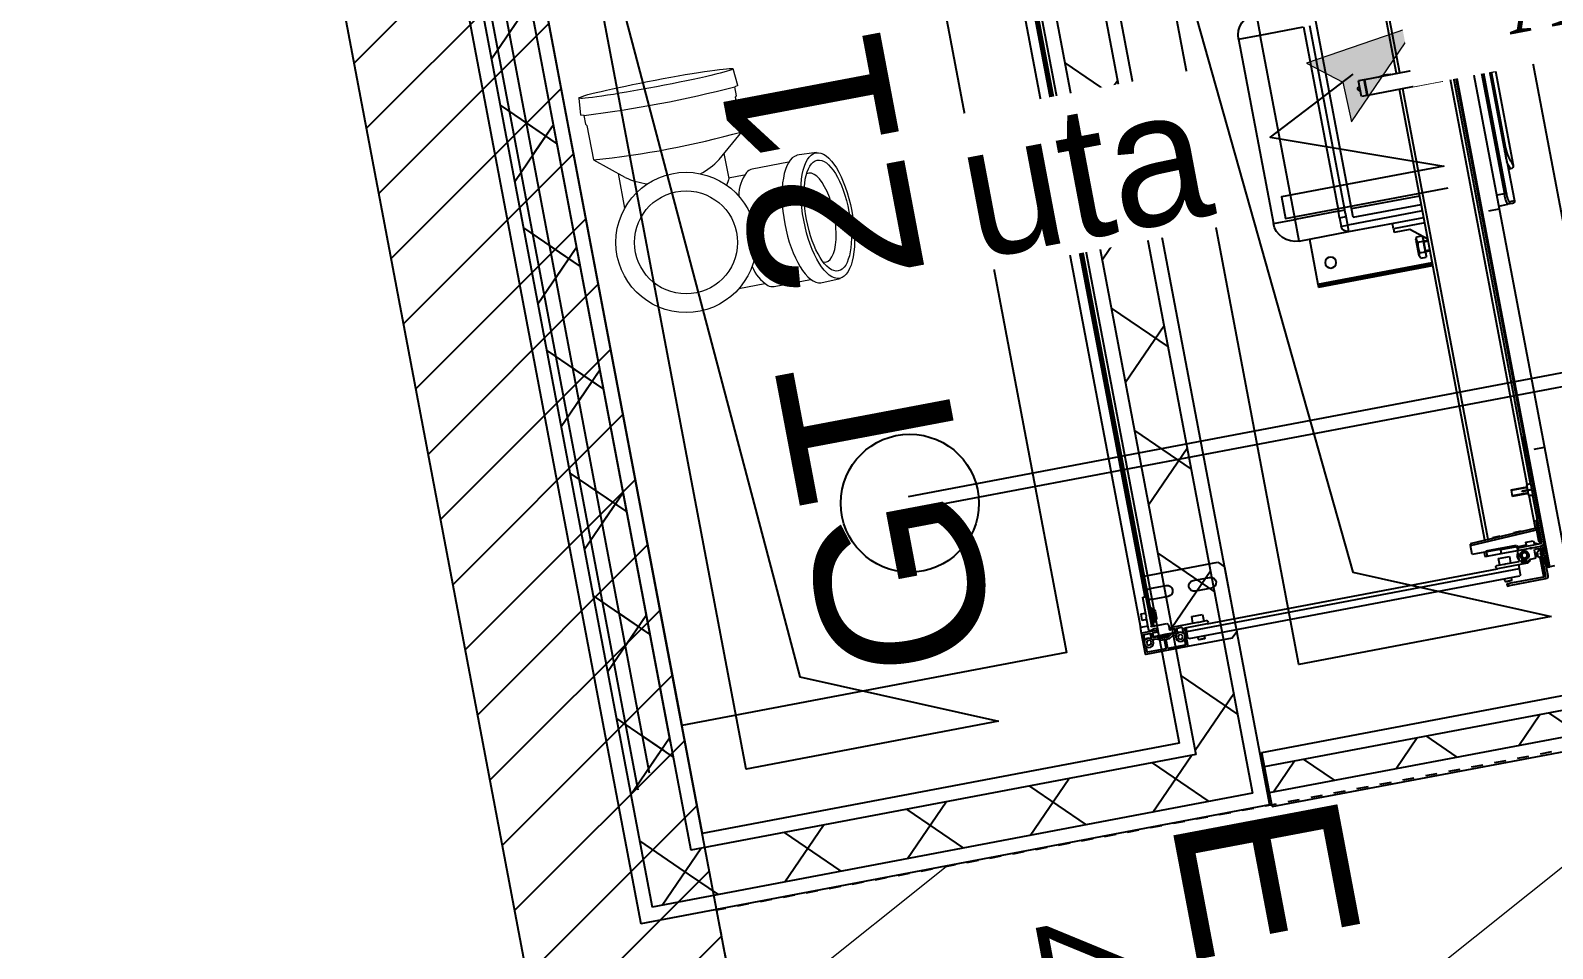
# Model space of a CAD drawing. Header units: centimetres. Extents: x 209280 to 319866, y -365283 to -277503.
# Drawn here: x 225608 to 226988, y -338027 to -337194 of the extents above; entities that cross this region are included whole.
import ezdxf

# ---------------------------------------------------------------- set-up
doc = ezdxf.new("R2010")
doc.units = ezdxf.units.CM
doc.linetypes.add('Style de ligne -1', pattern=[0.41664, 0.20828, -0.20836])
doc.layers.get('0').update_dxf_attribs({"color": 252})
for name, color, linetype in [('3-BAT C-Niveau 1', 252, 'Continuous'), ('prlm-EAU-CHU', 42, 'Continuous'), ('prlm-GT', 242, 'Continuous'), ('prlm-MOD', 64, 'Continuous'), ('prlm-VMC', 93, 'Continuous')]:
    doc.layers.add(name, color=color, linetype=linetype)
doc.layers.add('prlm-ELEC-CFO', color=1, linetype='Continuous', lineweight=25)
doc.styles.add('Helvetica', font='arial.ttf')
doc.styles.add('prlm-elec-cfo', font='comic.ttf', dxfattribs={"height": 12})
doc.styles.add('prlm-vmc', font='pala.ttf', dxfattribs={"height": 14})

# ---------------------------------------------------------------- blocks, each defined once
blk = doc.blocks.new('MTI900_Alu_390')
at = {"layer": 'prlm-MOD', "color": 1, "linetype": 'Continuous'}
for p, q in [((-4.225, 0), (4.225, 0)), ((4.278, 0), (4.225, 0)), ((4.225, -0.07), (4.225, 0)), ((4.472, 0), (4.278, 0)), ((4.475, 0), (4.472, 0)), ((4.475, -0.003), (4.475, 0)), ((-4.105, -0.105), (4.105, -0.105)), ((-4.1, -0.12), (4.1, -0.12)), ((-3.96, -0.09), (3.96, -0.09)), ((3.775, -0.12), (3.775, -0.8)), ((3.96, -0.073), (3.96, -0.097)), ((4.13, -0.07), (3.963, -0.07)), ((3.963, -0.1), (4.229, -0.1)), ((4.067, -0.12), (4.067, -0.125)), ((4.067, -0.125), (4.203, -0.125)), ((4.067, -0.125), (4.067, -0.135)), ((4.067, -0.135), (4.203, -0.135)), ((4.105, -0.115), (4.095, -0.125)), ((4.105, -0.025), (4.165, -0.025)), ((4.105, -0.025), (4.105, -0.07)), ((4.105, -0.1), (4.105, -0.115)), ((4.165, -0.115), (4.105, -0.115)), ((4.135, -0.075), (4.13, -0.07)), ((4.14, -0.07), (4.135, -0.075)), ((4.267, -0.07), (4.14, -0.07)), ((4.165, -0.07), (4.165, -0.025)), ((4.165, -0.115), (4.165, -0.1)), ((4.165, -0.105), (4.225, -0.105)), ((4.175, -0.125), (4.165, -0.115)), ((4.17, -0.12), (4.225, -0.12)), ((4.203, -0.125), (4.203, -0.12)), ((4.203, -0.135), (4.203, -0.125)), ((4.225, -0.105), (4.225, -0.1)), ((4.225, -0.105), (4.225, -0.12)), ((4.235, -0.1), (4.235, -0.24)), ((4.26, -0.12), (4.27, -0.09)), ((4.26, -0.142), (4.26, -0.12)), ((4.27, -0.09), (4.27, -0.073)), ((4.275, -0.003), (4.275, -0.137)), ((4.293, -0.021), (4.293, -0.074)), ((4.295, -0.137), (4.295, -0.098)), ((4.295, -0.137), (4.295, -0.142)), ((4.347, -0.018), (4.296, -0.018)), ((4.296, -0.077), (4.331, -0.077)), ((4.298, -0.095), (4.332, -0.095)), ((4.327, -0.1), (4.298, -0.1)), ((4.33, -0.195), (4.33, -0.103)), ((4.335, -0.098), (4.335, -0.134)), ((4.336, -0.136), (4.354, -0.164)), ((4.353, -0.086), (4.353, -0.129)), ((4.354, -0.13), (4.372, -0.159)), ((4.355, -0.038), (4.375, -0.027)), ((4.355, -0.062), (4.355, -0.038)), ((4.375, -0.073), (4.355, -0.062)), ((4.375, -0.027), (4.395, -0.038)), ((4.395, -0.062), (4.375, -0.073)), ((4.395, -0.038), (4.395, -0.062)), ((4.454, -0.018), (4.403, -0.018)), ((4.457, -0.191), (4.457, -0.021)), ((4.475, -0.387), (4.475, -0.003)), ((3.895, -0.15), (3.895, -0.3)), ((3.995, -0.3), (3.995, -0.15)), ((4.103, -0.158), (4.168, -0.158)), ((4.235, -0.24), (4.25, -0.255)), ((4.25, -0.255), (4.292, -0.255)), ((4.292, -0.145), (4.263, -0.145)), ((4.275, -0.263), (4.275, -0.52)), ((4.278, -0.14), (4.292, -0.14)), ((4.292, -0.26), (4.278, -0.26)), ((4.295, -0.258), (4.295, -0.263)), ((4.295, -0.302), (4.295, -0.263)), ((4.33, -0.195), (4.325, -0.2)), ((4.325, -0.2), (4.33, -0.205)), ((4.338, -0.16), (4.33, -0.16)), ((4.33, -0.168), (4.342, -0.168)), ((4.33, -0.297), (4.33, -0.205)), ((4.33, -0.232), (4.342, -0.232)), ((4.33, -0.24), (4.338, -0.24)), ((4.354, -0.236), (4.335, -0.265)), ((4.335, -0.265), (4.335, -0.302)), ((4.338, -0.16), (4.338, -0.24)), ((4.355, -0.19), (4.338, -0.16)), ((4.338, -0.24), (4.355, -0.21)), ((4.353, -0.271), (4.353, -0.304)), ((4.373, -0.24), (4.354, -0.27)), ((4.355, -0.166), (4.355, -0.234)), ((4.373, -0.16), (4.373, -0.191)), ((4.373, -0.209), (4.373, -0.24)), ((4.454, -0.194), (4.376, -0.194)), ((4.376, -0.206), (4.454, -0.206)), ((4.457, -0.369), (4.457, -0.209)), ((4.293, -0.326), (4.293, -0.369)), ((4.328, -0.323), (4.296, -0.323)), ((4.296, -0.372), (4.347, -0.372)), ((4.298, -0.3), (4.327, -0.3)), ((4.332, -0.305), (4.298, -0.305)), ((4.305, -0.6), (4.305, -0.393)), ((4.34, -0.405), (4.305, -0.405)), ((4.308, -0.39), (4.472, -0.39)), ((4.34, -0.405), (4.34, -3.475)), ((4.395, -0.405), (4.34, -0.405)), ((4.355, -0.328), (4.375, -0.317)), ((4.355, -0.352), (4.355, -0.328)), ((4.375, -0.363), (4.355, -0.352)), ((4.375, -0.317), (4.395, -0.328)), ((4.395, -0.352), (4.375, -0.363)), ((4.395, -0.328), (4.395, -0.352)), ((4.405, -0.415), (4.395, -0.405)), ((4.403, -0.372), (4.454, -0.372)), ((4.475, -0.8), (4.475, -0.387)), ((3.895, -0.55), (3.895, -0.7)), ((3.995, -0.7), (3.995, -0.55)), ((4.215, -0.475), (4.215, -0.575)), ((4.275, -0.475), (4.215, -0.475)), ((4.275, -0.52), (4.278, -0.523)), ((4.275, -0.52), (4.275, -0.53)), ((4.278, -0.527), (4.275, -0.53)), ((4.275, -0.53), (4.275, -0.6)), ((4.405, -0.415), (4.405, -3.465)), ((4.43, -0.495), (4.405, -0.495)), ((4.43, -0.495), (4.43, -0.555)), ((4.435, -0.5), (4.43, -0.495)), ((4.43, -0.555), (4.435, -0.55)), ((4.435, -0.55), (4.435, -0.5)), ((4.215, -0.575), (4.275, -0.575)), ((4.285, -0.61), (4.295, -0.61)), ((4.305, -0.6), (4.305, -3.277)), ((4.405, -0.555), (4.43, -0.555)), ((3.775, -0.8), (3.825, -0.85)), ((4.425, -0.85), (4.475, -0.8)), ((3.825, -0.85), (4.305, -0.85)), ((4.405, -0.85), (4.425, -0.85)), ((-0.85, -1.865), (0.85, -1.865)), ((-0.85, -1.865), (-0.85, -2.065)), ((0.85, -1.865), (0.85, -2.065)), ((-1.05, -2.065), (-0.85, -2.065)), ((0.85, -2.065), (-0.85, -2.065)), ((-0.85, -2.065), (-0.85, -2.465)), ((0.85, -2.465), (0.85, -2.065)), ((1.05, -2.065), (0.85, -2.065)), ((1.05, -2.065), (1.05, -2.525)), ((1.05, -2.16), (1.465, -2.16)), ((1.465, -2.16), (1.48, -2.16)), ((1.465, -2.16), (1.465, -3.215)), ((1.48, -2.16), (1.48, -3.215)), ((1.48, -2.16), (1.495, -2.16)), ((1.495, -2.16), (1.495, -3.215)), ((-0.85, -2.465), (0.85, -2.465)), ((0.912, -2.465), (0.85, -2.465)), ((0.85, -2.465), (0.85, -2.524)), ((0.912, -2.465), (0.99, -2.465)), ((0.912, -2.465), (0.912, -2.525)), ((0.99, -2.465), (0.99, -2.525)), ((0.93, -2.585), (-0.93, -2.585)), ((0.85, -2.524), (-0.85, -2.524)), ((0.85, -2.585), (0.85, -3.215)), ((0.99, -2.525), (0.912, -2.525)), ((0.93, -2.585), (0.93, -3.215)), ((0.99, -3.215), (0.99, -2.525)), ((1.05, -2.525), (0.99, -2.525)), ((1.05, -2.525), (1.05, -3.215)), ((-0.277, -2.915), (-0.277, -2.865)), ((-0.132, -2.865), (-0.277, -2.865)), ((-0.132, -2.915), (-0.132, -2.865)), ((-0.132, -2.915), (-0.277, -2.915)), ((-0.277, -2.918), (-0.277, -2.915)), ((-0.277, -2.918), (-0.132, -2.918)), ((-0.277, -3.558), (-0.277, -2.918)), ((-0.132, -2.918), (-0.132, -2.915)), ((-0.132, -3.558), (-0.132, -2.918)), ((1.1, -2.925), (1.05, -2.925)), ((1.1, -3.215), (1.1, -2.925)), ((1.1, -2.925), (1.134, -2.925)), ((1.134, -3.071), (1.134, -2.925)), ((1.25, -3.215), (1.134, -3.071)), ((1.24, -3.106), (1.212, -3.12)), ((1.212, -3.12), (1.212, -3.167)), ((1.214, -3.17), (1.236, -3.17)), ((1.225, -3.17), (1.225, -3.172)), ((1.225, -3.172), (1.395, -3.172)), ((1.236, -3.17), (1.261, -3.17)), ((1.24, -3.106), (1.38, -3.106)), ((1.26, -3.172), (1.26, -3.215)), ((1.261, -3.12), (1.261, -3.17)), ((1.261, -3.17), (1.31, -3.17)), ((1.269, -3.215), (1.269, -3.172)), ((1.31, -3.17), (1.359, -3.17)), ((1.351, -3.215), (1.351, -3.172)), ((1.359, -3.12), (1.359, -3.17)), ((1.359, -3.17), (1.384, -3.17)), ((1.36, -3.215), (1.36, -3.172)), ((1.408, -3.12), (1.38, -3.106)), ((1.384, -3.17), (1.408, -3.17)), ((1.395, -3.172), (1.395, -3.17)), ((1.408, -3.12), (1.408, -3.17)), ((4.007, -3.691), (4.035, -3.077)), ((4.05, -3.077), (4.022, -3.692)), ((4.035, -3.077), (4.05, -3.077)), ((4.135, -3.077), (4.05, -3.077)), ((4.136, -3.497), (4.135, -3.077)), ((-0.277, -3.215), (-4.029, -3.215)), ((-0.277, -3.245), (-4.027, -3.245)), ((4.029, -3.215), (-0.132, -3.215)), ((4.027, -3.245), (-0.132, -3.245)), ((4.017, -3.356), (4.021, -3.285)), ((4.026, -3.286), (4.021, -3.285)), ((4.125, -3.207), (4.125, -3.487)), ((4.125, -3.207), (4.175, -3.207)), ((4.135, -3.187), (4.175, -3.187)), ((4.175, -3.187), (4.175, -3.207)), ((4.175, -3.207), (4.175, -3.337)), ((4.215, -3.305), (4.215, -3.405)), ((4.275, -3.305), (4.215, -3.305)), ((4.275, -3.277), (4.275, -3.346)), ((4.295, -3.267), (4.285, -3.267)), ((4.305, -3.553), (4.305, -3.277)), ((4.017, -3.356), (4.022, -3.356)), ((4.14, -3.337), (4.175, -3.337)), ((4.14, -3.487), (4.14, -3.337)), ((4.175, -3.337), (4.175, -3.487)), ((4.215, -3.405), (4.275, -3.405)), ((4.275, -3.346), (4.275, -3.358)), ((4.275, -3.358), (4.275, -3.484)), ((4.276, -3.348), (4.278, -3.35)), ((4.278, -3.354), (4.276, -3.356)), ((4.43, -3.325), (4.405, -3.325)), ((4.405, -3.385), (4.43, -3.385)), ((4.43, -3.325), (4.43, -3.385)), ((4.435, -3.33), (4.43, -3.325)), ((4.43, -3.385), (4.435, -3.38)), ((4.435, -3.38), (4.435, -3.33)), ((4.455, -3.355), (4.455, -3.335)), ((4.455, -3.335), (4.475, -3.335)), ((4.455, -3.69), (4.455, -3.355)), ((4.475, -3.355), (4.455, -3.355)), ((4.475, -3.335), (4.475, -3.355)), ((4.475, -3.69), (4.475, -3.355)), ((-0.277, -3.558), (-0.132, -3.558)), ((-0.277, -3.56), (-0.277, -3.558)), ((-0.277, -3.61), (-0.277, -3.56)), ((-0.26, -3.56), (-0.277, -3.56)), ((-0.26, -3.558), (-0.26, -3.608)), ((-0.15, -3.608), (-0.15, -3.558)), ((-0.132, -3.56), (-0.15, -3.56)), ((-0.132, -3.56), (-0.132, -3.558)), ((-0.132, -3.61), (-0.132, -3.56)), ((3.625, -3.532), (3.685, -3.532)), ((3.625, -3.532), (3.625, -3.682)), ((3.631, -3.682), (3.631, -3.532)), ((3.679, -3.682), (3.679, -3.532)), ((3.685, -3.682), (3.685, -3.532)), ((4.008, -3.552), (4.012, -3.482)), ((4.008, -3.552), (4.013, -3.552)), ((4.017, -3.482), (4.012, -3.482)), ((4.115, -3.577), (4.115, -3.647)), ((4.155, -3.577), (4.115, -3.577)), ((4.125, -3.487), (4.14, -3.487)), ((4.14, -3.497), (4.136, -3.497)), ((4.14, -3.487), (4.155, -3.487)), ((4.14, -3.487), (4.14, -3.577)), ((4.155, -3.487), (4.175, -3.487)), ((4.155, -3.497), (4.155, -3.487)), ((4.155, -3.702), (4.155, -3.497)), ((4.175, -3.497), (4.155, -3.497)), ((4.175, -3.487), (4.175, -3.49)), ((4.175, -3.49), (4.175, -3.601)), ((4.272, -3.487), (4.178, -3.487)), ((4.195, -3.561), (4.195, -3.523)), ((4.22, -3.478), (4.23, -3.472)), ((4.23, -3.472), (4.24, -3.478)), ((4.268, -3.521), (4.266, -3.521)), ((4.271, -3.507), (4.271, -3.518)), ((4.273, -3.542), (4.276, -3.542)), ((4.287, -3.504), (4.274, -3.504)), ((4.276, -3.627), (4.276, -3.584)), ((4.277, -3.582), (4.304, -3.555)), ((4.279, -3.545), (4.279, -3.549)), ((4.291, -3.577), (4.281, -3.583)), ((4.282, -3.552), (4.287, -3.552)), ((4.285, -3.504), (4.29, -3.507)), ((4.29, -3.549), (4.29, -3.507)), ((4.291, -3.568), (4.291, -3.577)), ((4.34, -3.475), (4.305, -3.475)), ((4.395, -3.475), (4.34, -3.475)), ((4.395, -3.475), (4.405, -3.465)), ((-0.26, -3.685), (-3.603, -3.685)), ((-3.597, -3.715), (-0.25, -3.715)), ((-0.255, -3.61), (-0.277, -3.61)), ((-0.15, -3.608), (-0.26, -3.608)), ((-0.15, -3.638), (-0.26, -3.638)), ((-0.26, -3.638), (-0.26, -3.708)), ((-0.26, -3.708), (-0.15, -3.708)), ((-0.255, -3.608), (-0.255, -3.638)), ((-0.25, -3.708), (-0.25, -3.723)), ((-0.25, -3.723), (-0.16, -3.723)), ((-0.16, -3.723), (-0.16, -3.708)), ((-0.16, -3.715), (3.598, -3.715)), ((-0.155, -3.638), (-0.155, -3.608)), ((-0.132, -3.61), (-0.155, -3.61)), ((-0.15, -3.708), (-0.15, -3.638)), ((3.604, -3.685), (-0.15, -3.685)), ((3.175, -3.717), (3.185, -3.717)), ((3.175, -3.737), (3.175, -3.717)), ((3.185, -3.717), (3.403, -3.717)), ((3.185, -3.717), (3.185, -3.737)), ((3.403, -3.737), (3.403, -3.717)), ((3.403, -3.717), (3.417, -3.717)), ((3.417, -3.717), (3.45, -3.717)), ((3.417, -3.717), (3.417, -3.737)), ((3.45, -3.717), (3.86, -3.717)), ((3.45, -3.717), (3.45, -3.737)), ((3.605, -3.682), (3.598, -3.717)), ((3.655, -3.682), (3.605, -3.682)), ((3.655, -3.641), (3.655, -3.627)), ((3.66, -3.627), (3.655, -3.627)), ((3.655, -3.717), (3.655, -3.641)), ((3.66, -3.641), (3.655, -3.641)), ((3.66, -3.641), (3.66, -3.627)), ((3.66, -3.717), (3.66, -3.641)), ((3.705, -3.682), (3.66, -3.682)), ((3.712, -3.717), (3.705, -3.682)), ((4.007, -3.685), (3.706, -3.685)), ((3.712, -3.715), (3.935, -3.715)), ((3.86, -3.717), (3.893, -3.717)), ((3.86, -3.717), (3.86, -3.737)), ((3.893, -3.717), (3.907, -3.717)), ((3.893, -3.737), (3.893, -3.717)), ((3.907, -3.717), (4.14, -3.717)), ((3.907, -3.717), (3.907, -3.737)), ((3.935, -3.717), (3.935, -3.712)), ((3.965, -3.712), (3.935, -3.712)), ((3.945, -3.702), (3.965, -3.702)), ((3.965, -3.702), (4.105, -3.702)), ((3.965, -3.712), (3.965, -3.702)), ((3.965, -3.712), (3.965, -3.717)), ((4.105, -3.712), (3.965, -3.712)), ((4.007, -3.692), (4.007, -3.691)), ((4.007, -3.691), (4.022, -3.692)), ((4.022, -3.692), (4.125, -3.692)), ((4.022, -3.692), (4.022, -3.692)), ((4.105, -3.702), (4.125, -3.702)), ((4.105, -3.712), (4.105, -3.702)), ((4.105, -3.717), (4.105, -3.712)), ((4.135, -3.712), (4.105, -3.712)), ((4.115, -3.647), (4.155, -3.647)), ((4.125, -3.692), (4.125, -3.702)), ((4.135, -3.712), (4.135, -3.717)), ((4.14, -3.647), (4.14, -3.657)), ((4.175, -3.623), (4.175, -3.601)), ((4.175, -3.623), (4.175, -3.734)), ((4.176, -3.603), (4.183, -3.61)), ((4.183, -3.614), (4.176, -3.621)), ((4.195, -3.674), (4.195, -3.64)), ((4.195, -3.722), (4.195, -3.693)), ((4.195, -3.695), (4.215, -3.695)), ((4.215, -3.715), (4.195, -3.715)), ((4.198, -3.637), (4.266, -3.637)), ((4.211, -3.677), (4.198, -3.677)), ((4.198, -3.69), (4.225, -3.69)), ((4.198, -3.725), (4.212, -3.725)), ((4.222, -3.663), (4.213, -3.676)), ((4.215, -3.695), (4.45, -3.695)), ((4.215, -3.695), (4.215, -3.715)), ((4.215, -3.715), (4.45, -3.715)), ((4.215, -3.72), (4.225, -3.72)), ((4.215, -3.722), (4.215, -3.72)), ((4.225, -3.716), (4.221, -3.72)), ((4.227, -3.657), (4.225, -3.659)), ((4.265, -3.659), (4.225, -3.659)), ((4.225, -3.659), (4.225, -3.662)), ((4.265, -3.662), (4.225, -3.662)), ((4.225, -3.69), (4.225, -3.695)), ((4.229, -3.716), (4.225, -3.716)), ((4.263, -3.657), (4.227, -3.657)), ((4.228, -3.692), (4.237, -3.692)), ((4.229, -3.657), (4.229, -3.662)), ((4.229, -3.69), (4.229, -3.695)), ((4.26, -3.715), (4.231, -3.715)), ((4.243, -3.687), (4.239, -3.691)), ((4.251, -3.691), (4.247, -3.687)), ((4.253, -3.692), (4.263, -3.692)), ((4.261, -3.657), (4.261, -3.662)), ((4.261, -3.69), (4.261, -3.695)), ((4.265, -3.716), (4.262, -3.716)), ((4.265, -3.659), (4.263, -3.657)), ((4.265, -3.662), (4.265, -3.659)), ((4.283, -3.69), (4.265, -3.69)), ((4.265, -3.695), (4.265, -3.69)), ((4.269, -3.72), (4.265, -3.716)), ((4.265, -3.72), (4.283, -3.72)), ((4.277, -3.676), (4.268, -3.663)), ((4.452, -3.677), (4.279, -3.677)), ((4.286, -3.692), (4.445, -3.692)), ((4.342, -3.715), (4.289, -3.715)), ((4.345, -3.724), (4.345, -3.718)), ((4.455, -3.682), (4.455, -3.68)), ((-4.375, -3.737), (4.375, -3.737)), ((4.375, -3.747), (-4.375, -3.747)), ((-3.175, -3.735), (-0.243, -3.735)), ((-0.167, -3.735), (3.175, -3.735)), ((4.165, -3.726), (4.165, -3.737)), ((4.175, -3.734), (4.175, -3.737)), ((4.243, -3.732), (4.238, -3.737)), ((4.249, -3.734), (4.241, -3.734)), ((4.252, -3.737), (4.247, -3.732)), ((4.295, -3.734), (4.295, -3.73)), ((4.298, -3.727), (4.342, -3.727)), ((4.378, -3.727), (4.298, -3.727)), ((4.298, -3.727), (4.298, -3.737)), ((4.375, -3.737), (4.375, -3.747)), ((4.375, -3.747), (4.378, -3.747)), ((4.375, -3.792), (4.375, -3.747)), ((4.378, -3.747), (4.378, -3.727)), ((-4.375, -3.902), (4.375, -3.902)), ((-0.975, -3.973), (0.975, -3.973)), ((0.975, -3.993), (-0.975, -3.993)), ((0.975, -3.973), (0.975, -3.902)), ((0.975, -3.973), (0.975, -3.993)), ((1.075, -3.902), (1.075, -3.985)), ((1.075, -4.03), (1.075, -3.985)), ((-0.735, -4.1), (-0.142, -4.1)), ((0.576, -4.05), (-0.576, -4.05)), ((-0.142, -4.063), (-0.574, -4.063)), ((-0.142, -4.063), (-0.142, -4.05)), ((-0.142, -4.1), (-0.142, -4.063)), ((-0.131, -4.05), (-0.131, -4.063)), ((0.574, -4.063), (-0.131, -4.063)), ((-0.131, -4.063), (-0.131, -4.1)), ((-0.131, -4.1), (0.735, -4.1)), ((0.574, -4.05), (0.574, -4.063)), ((0.704, -4.05), (1.055, -4.05)), ((0.735, -4.1), (0.735, -4.1)), ((0.765, -4.07), (0.765, -4.05)), ((1.055, -4.05), (1.055, -4.005))]:
    blk.add_line(p, q, dxfattribs=at)
at = {"layer": 'prlm-MOD', "color": 1, "ltscale": 50}
for points in [[(1.1, -3.806), (1.1, -3.902)], [(3.3, -3.806), (3.3, -3.902)]]:
    blk.add_lwpolyline(points, dxfattribs=at)
at = {"layer": 'prlm-MOD', "color": 1, "linetype": 'Continuous'}
for centre, radius in [((4.375, -0.05), 0.0425), ((4.375, -0.34), 0.0425), ((1.295, -2.31), 0.05), ((4.23, -3.542), 0.035), ((4.23, -3.542), 0.03), ((4.23, -3.542), 0.025)]:
    blk.add_circle(centre, radius, dxfattribs=at)
for centre, radius, start, end in [((4.278, -0.003), 0.003, 90, 180), ((4.472, -0.003), 0.003, 0, 90), ((3.945, -0.15), 0.05, 143.1301, 180), ((3.963, -0.073), 0.003, 90, 180), ((3.963, -0.097), 0.003, 180, 270), ((3.945, -0.15), 0.05, 0, 36.8699), ((4.103, -0.133), 0.02, 185.7392, 187.1808), ((4.103, -0.138), 0.02, 171.3731, 270), ((4.168, -0.138), 0.02, 270, 8.6269), ((4.168, -0.133), 0.02, 352.8192, 354.2608), ((4.232, -0.1), 0.003, 0, 180), ((4.263, -0.12), 0.003, 161.5651, 180), ((4.267, -0.073), 0.003, 0, 90), ((4.267, -0.09), 0.003, 341.5651, 0), ((4.278, -0.137), 0.003, 180, 270), ((4.292, -0.137), 0.003, 270, 0), ((4.296, -0.021), 0.003, 90, 180), ((4.296, -0.074), 0.003, 180, 270), ((4.298, -0.098), 0.003, 90, 180), ((4.298, -0.103), 0.003, 90, 180), ((4.327, -0.103), 0.003, 0, 90), ((4.331, -0.067), 0.01, 270, 326.3475), ((4.332, -0.098), 0.003, 0, 90), ((4.338, -0.134), 0.003, 180, 213.6901), ((4.347, -0.021), 0.003, 84.5182, 90), ((4.356, -0.129), 0.003, 180, 213.6901), ((4.403, -0.021), 0.003, 90, 95.4818), ((4.454, -0.021), 0.003, 0, 90), ((4.263, -0.142), 0.003, 180, 270), ((4.278, -0.263), 0.003, 90, 180), ((4.292, -0.142), 0.003, 270, 0), ((4.292, -0.258), 0.003, 0, 90), ((4.292, -0.263), 0.003, 0, 90), ((4.356, -0.271), 0.003, 146.3099, 180), ((4.352, -0.166), 0.003, 0, 33.6901), ((4.352, -0.234), 0.003, 326.3099, 0), ((4.37, -0.16), 0.003, 0, 33.6901), ((4.376, -0.191), 0.003, 180, 270), ((4.376, -0.209), 0.003, 90, 180), ((4.454, -0.191), 0.003, 270, 0), ((4.454, -0.209), 0.003, 0, 90), ((3.945, -0.3), 0.05, 180, 0), ((4.296, -0.326), 0.003, 90, 180), ((4.296, -0.369), 0.003, 180, 270), ((4.298, -0.297), 0.003, 180, 270), ((4.298, -0.302), 0.003, 180, 270), ((4.308, -0.393), 0.003, 90, 180), ((4.327, -0.297), 0.003, 270, 0), ((4.328, -0.333), 0.01, 46.149, 90), ((4.332, -0.302), 0.003, 270, 0), ((4.347, -0.369), 0.003, 270, 275.4818), ((4.403, -0.369), 0.003, 264.5182, 270), ((4.454, -0.369), 0.003, 270, 0), ((4.472, -0.387), 0.003, 270, 0), ((3.945, -0.55), 0.05, 0, 180), ((4.276, -0.525), 0.003, 315, 45), ((4.285, -0.6), 0.01, 180, 270), ((4.295, -0.6), 0.01, 270, 0), ((3.945, -0.7), 0.05, 180, 0), ((-0.85, -2.065), 0.2, 90, 180), ((0.85, -2.065), 0.2, 0, 90), ((0.99, -2.525), 0.06, 0, 90), ((-0.205, -2.865), 0.02, 0, 180), ((0, -3.11), 0.285, 166.8264, 193.1736), ((1.236, -3.162), 0.0487, 59.7422, 120.2578), ((1.384, -3.162), 0.0487, 59.7422, 120.2578), ((4.285, -3.277), 0.01, 90, 180), ((4.295, -3.277), 0.01, 0, 90), ((4.278, -3.346), 0.003, 180, 225), ((4.278, -3.358), 0.003, 135, 180), ((4.276, -3.352), 0.003, 315, 45), ((4.178, -3.49), 0.003, 90, 180), ((4.23, -3.542), 0.04, 33.9272, 355.9994), ((4.23, -3.542), 0.065, 57.7958, 122.2042), ((4.23, -3.542), 0.06, 66.4435, 113.5565), ((4.266, -3.518), 0.003, 213.9272, 270), ((4.23, -3.542), 0.04, 0, 33.9272), ((4.268, -3.518), 0.003, 270, 0), ((4.273, -3.545), 0.003, 90, 175.9994), ((4.23, -3.542), 0.04, 355.9994, 0), ((4.274, -3.507), 0.003, 90, 180), ((4.272, -3.484), 0.003, 270, 0), ((4.23, -3.542), 0.06, 0, 39.2965), ((4.276, -3.545), 0.003, 0, 90), ((4.23, -3.542), 0.065, 315.0475, 333.838), ((4.279, -3.584), 0.003, 135, 180), ((4.282, -3.549), 0.003, 180, 270), ((4.23, -3.542), 0.065, 22.6199, 35.7758), ((4.287, -3.507), 0.003, 0, 90), ((4.287, -3.549), 0.003, 270, 0), ((4.23, -3.542), 0.06, 351.491, 0), ((4.302, -3.553), 0.003, 315, 0), ((-0.235, -3.723), 0.015, 180, 255.1649), ((-0.175, -3.723), 0.015, 284.8351, 0), ((3.945, -3.712), 0.01, 90, 180), ((3.997, -3.692), 0.01, 270, 357.3974), ((4.125, -3.712), 0.02, 347.588, 90), ((4.125, -3.712), 0.01, 0, 90), ((4.16, -3.657), 0.02, 180, 230.1159), ((4.14, -3.702), 0.035, 270, 0), ((4.14, -3.702), 0.015, 270, 0), ((4.115, -3.71), 0.05, 37.0861, 50.1159), ((4.178, -3.601), 0.003, 180, 225), ((4.178, -3.623), 0.003, 135, 180), ((4.181, -3.612), 0.003, 315, 45), ((4.198, -3.64), 0.003, 90, 180), ((4.198, -3.674), 0.003, 180, 270), ((4.198, -3.693), 0.003, 90, 180), ((4.198, -3.722), 0.003, 180, 270), ((4.211, -3.674), 0.003, 270, 325.008), ((4.212, -3.722), 0.003, 270, 0), ((4.225, -3.665), 0.003, 90, 145.008), ((4.225, -3.693), 0.003, 19.4712, 90), ((4.215, -3.715), 0.01, 353.9388, 0), ((4.225, -3.717), 0.003, 270, 350.4059), ((4.231, -3.718), 0.003, 90, 170.4059), ((4.237, -3.689), 0.003, 270, 315), ((4.245, -3.689), 0.003, 45, 135), ((4.253, -3.689), 0.003, 225, 270), ((4.26, -3.718), 0.003, 9.5941, 90), ((4.265, -3.717), 0.003, 189.5941, 270), ((4.265, -3.693), 0.003, 90, 160.5288), ((4.265, -3.665), 0.003, 34.992, 90), ((4.275, -3.715), 0.01, 180, 186.0612), ((4.266, -3.627), 0.01, 270, 0), ((4.279, -3.674), 0.003, 214.992, 270), ((4.283, -3.693), 0.003, 19.4712, 90), ((4.283, -3.717), 0.003, 270, 350.4059), ((4.289, -3.718), 0.003, 90, 170.4059), ((4.342, -3.718), 0.003, 0, 90), ((4.342, -3.724), 0.003, 270, 0), ((4.445, -3.682), 0.01, 270, 0), ((4.45, -3.69), 0.025, 270, 0), ((4.45, -3.69), 0.005, 270, 0), ((4.452, -3.68), 0.003, 0, 90), ((4.178, -3.734), 0.003, 180, 270), ((4.245, -3.734), 0.003, 45, 135), ((4.292, -3.734), 0.003, 270, 0), ((4.298, -3.73), 0.003, 90, 180), ((0.999, -4.194), 0.222, 69.8915, 96.1295), ((0.568, -4.46), 0.396, 65.1634, 89.203), ((0.569, -4.614), 0.579, 70.2259, 77.4042), ((0.735, -4.07), 0.03, 270, 0), ((1.055, -4.03), 0.02, 270, 0)]:
    blk.add_arc(centre, radius, start, end, dxfattribs=at)
for centre, major_axis, ratio, start_param, end_param in [((3.997, -3.692), (-0.025, 0), 0.4, 1.570796, 3.096169), ((4.022, -3.693), (-0.015, 0.0007), 0.045361, -1.568734, 0), ((1.055, -3.985), (-0.02, 0), 0.989815, 1.570796, 3.141593)]:
    blk.add_ellipse(centre, major_axis=major_axis, ratio=ratio, start_param=start_param, end_param=end_param, dxfattribs=at)
for points, knots in [([(0.912, -2.525), (0.902, -2.525), (0.892, -2.525), (0.871, -2.524), (0.86, -2.524), (0.85, -2.524)], [0, 0, 0, 0, 0.5, 0.5, 1, 1, 1, 1]), ([(1.261, -3.12), (1.269, -3.118), (1.277, -3.117), (1.294, -3.114), (1.302, -3.114), (1.314, -3.114), (1.318, -3.114), (1.326, -3.114), (1.331, -3.115), (1.343, -3.117), (1.351, -3.118), (1.359, -3.12)], [0, 0, 0, 0, 0.25, 0.25, 0.5, 0.5, 0.625, 0.625, 0.75, 0.75, 1, 1, 1, 1]), ([(1.055, -4.005), (1.055, -4.004), (1.054, -4.004), (1.053, -4.002), (1.052, -4.002), (1.051, -4.001), (1.049, -4.001), (1.047, -4), (1.044, -3.999), (1.043, -3.999), (1.039, -3.998), (1.035, -3.997), (1.03, -3.996), (1.028, -3.996), (1.024, -3.995), (1.022, -3.995), (1.015, -3.994), (1.011, -3.994), (1.003, -3.994), (1.001, -3.993), (0.996, -3.993), (0.993, -3.993), (0.986, -3.993), (0.98, -3.993), (0.975, -3.993)], [0, 0, 0, 0, 0.125, 0.125, 0.1875, 0.1875, 0.25, 0.3125, 0.3125, 0.375, 0.375, 0.5, 0.5, 0.5625, 0.5625, 0.625, 0.625, 0.75, 0.75, 0.8125, 0.8125, 0.875, 0.875, 1, 1, 1, 1]), ([(0.705, -4.05), (0.7, -4.05), (0.693, -4.05), (0.681, -4.05), (0.676, -4.05), (0.664, -4.05), (0.652, -4.05), (0.64, -4.05), (0.628, -4.05), (0.621, -4.05), (0.602, -4.05), (0.589, -4.05), (0.576, -4.05)], [0.5494968, 0.5494968, 0.5494968, 0.5494968, 0.625, 0.625, 0.6875, 0.6875, 0.75, 0.8125, 0.8125, 0.875, 0.875, 1, 1, 1, 1])]:
    blk.add_open_spline(points, degree=3, knots=knots, dxfattribs=at)
blk = doc.blocks.new('xi.aam22')
at = {"layer": 'prlm-EAU-CHU', "color": 0, "lineweight": 13}
for p, q in [((-5.8, 13.12), (-5.89, 11.33)), ((5.89, 11.33), (5.8, 13.12)), ((-5.41, 10.46), (-5.41, 7.11)), ((5.41, 7.11), (5.41, 10.46)), ((-13.12, 7.25), (-14.67, 7.11)), ((-13.12, 7.25), (-13.03, 6.97)), ((-12.22, 6.97), (-13.03, 6.97)), ((-12.09, 6.85), (-12.22, 6.97)), ((-8.92, 6.85), (-12.09, 6.85)), ((-6.83, 4.34), (-8.91, 6.84)), ((-5, 6.32), (-5, 4.87)), ((5, 3.93), (5, 6.32)), ((-7.27, 4.87), (-4.96, 4.87)), ((-8.91, -6.84), (-6.83, -4.34)), ((-4.09, -4.87), (-7.27, -4.87)), ((-12.22, -6.97), (-12.09, -6.85)), ((-12.09, -6.85), (-8.92, -6.85)), ((-14.67, -7.11), (-13.12, -7.25)), ((-13.03, -6.94), (-13.12, -7.25)), ((-13.03, -6.97), (-12.22, -6.97))]:
    blk.add_line(p, q, dxfattribs=at)
at = {"layer": 'prlm-EAU-CHU', "color": 0, "lineweight": 13, "flags": 128}
blk.add_lwpolyline([(-4.96, 4.87), (-4.86, 4.84), (-4.68, 4.73), (-4.43, 4.56)], dxfattribs=at)
at = {"layer": 'prlm-EAU-CHU', "color": 0, "lineweight": 13}
for radius in [6.36, 4.67]:
    blk.add_circle((0, 0), radius, dxfattribs=at)
for centre, radius, start, end in [((-119.65, -0.01), 106.84, 356.281, 3.7477), ((-4.48, 7.14), 0.936, 184.6605, 218.1259), ((4.48, 7.14), 0.936, 321.8741, 355.3395), ((-87.18, 0), 78.56, 354.9975, 5.0025), ((-2.54, 9.09), 3.68, 223.507, 258.776), ((2.54, 9.09), 3.68, 281.224, 316.493), ((-11.68, 0.73), 6.05, 16.1332, 36.5542), ((-11.68, -0.73), 6.05, 323.4458, 343.8668)]:
    blk.add_arc(centre, radius, start, end, dxfattribs=at)
for centre, major_axis, ratio in [((0, 13.07), (5.79, 0), 0.383426), ((0, 13.07), (5.11, 0), 0.383329), ((-14.67, 0), (0, -7.1), 0.043635)]:
    blk.add_ellipse(centre, major_axis=major_axis, ratio=ratio, dxfattribs=at)
for centre, major_axis, ratio, start_param, end_param in [((0, 12.09), (-4.1, -0.03), 0.383971, 2.986035, 6.398097), ((0, 11.41), (-5.89, 0), 0.391508, 0.036281, 3.105311)]:
    blk.add_ellipse(centre, major_axis=major_axis, ratio=ratio, start_param=start_param, end_param=end_param, dxfattribs=at)
blk = doc.blocks.new('xi.uta')
at = {"layer": 'prlm-ELEC-CFO', "lineweight": 5}
blk.add_hatch(color=0, dxfattribs=at).paths.add_polyline_path([(-3, 6), (-0.1, 3.7), (0, 0), (7.5, 7.5)])
at = {"layer": 'prlm-ELEC-CFO', "color": 0, "lineweight": 5, "flags": 128}
blk.add_lwpolyline([(-3, 6), (-0.1, 3.7), (0, 0), (7.5, 7.5)], close=True, dxfattribs=at)
at = {"layer": 'prlm-ELEC-CFO', "color": 0}
blk.add_lwpolyline([(0.95, 4.23), (-7.5, 0), (7.5, -5.5), (-7.5, -5.5), (-7.5, -7.5), (7.5, -7.5)], dxfattribs=at)

msp = doc.modelspace()

# ---------------------------------------------------------------- hatches: boundary and pattern name
at = {"linetype": 'Continuous'}
h = msp.add_hatch(dxfattribs=at)
h.set_pattern_fill('02_ISOLANT', color=256, scale=10, angle=-79.276405, style=0, pattern_type=2)
h.set_pattern_definition([(325.723595, (88960.93, 134700.79), (45.054865, 66.106423), []), (55.723595, (88960.93, 134700.79), (66.106423, -45.054865), [])])
h.paths.add_polyline_path([(225662.078, -335063.035), (225634.031, -335043.92), (226168.783, -337867.64), (226187.898, -337839.593)])
h = msp.add_hatch(dxfattribs=at)
h.set_pattern_fill('02_ISOLANT', color=256, scale=10, angle=-79.276405, style=0, pattern_type=2)
h.set_pattern_definition([(325.723595, (88960.93, 134700.79), (45.054865, 66.106423), []), (55.723595, (88960.93, 134700.79), (66.106423, -45.054865), [])])
h.paths.add_polyline_path([(225989.663, -336792.826), (225938.244, -336757.782), (226171.441, -337989.159), (226206.485, -337937.741)])
h = msp.add_hatch(dxfattribs=at)
h.set_pattern_fill('02_ISOLANT', color=256, scale=10, angle=-79.276397, style=0, pattern_type=2)
h.set_pattern_definition([(325.723603, (88960.93, 134700.79), (45.054856, 66.106429), []), (55.723603, (88960.93, 134700.79), (66.106429, -45.054856), [])])
h.paths.add_polyline_path([(226539.698, -336956.37), (226490.618, -336933.677), (226664.346, -337851.032), (226715.764, -337886.076)])
h = msp.add_hatch(dxfattribs=at)
h.set_pattern_fill('02_ISOLANT', color=256, scale=10, angle=10.723595, style=0, pattern_type=2)
h.set_pattern_definition([(55.723595, (88960.93, 134700.79), (-66.106423, 45.054865), []), (145.723595, (88960.93, 134700.79), (45.054865, 66.106423), [])])
h.paths.add_polyline_path([(226726.594, -337861.796), (226731.06, -337885.376), (227534.582, -337733.207), (227530.116, -337709.626)])
h = msp.add_hatch(dxfattribs=at)
h.set_pattern_fill('02_ISOLANT', color=256, scale=10, angle=-169.276405, style=0, pattern_type=2)
h.set_pattern_definition([(235.723595, (88960.93, 134700.79), (66.106423, -45.054865), []), (325.723595, (88960.93, 134700.79), (-45.054865, -66.106423), [])])
h.paths.add_polyline_path([(226715.764, -337886.076), (226664.346, -337851.032), (226206.485, -337937.741), (226171.441, -337989.159)])
at = {"layer": '3-BAT C-Niveau 1', "linetype": 'Continuous'}
h = msp.add_hatch(dxfattribs=at)
h.set_pattern_fill('MURS MACONNERIE-2', color=256, scale=10, style=0, pattern_type=2)
h.set_pattern_definition([(45, (89146.82, 134700.79), (-31.2347524, 39.0434405), [])])
h.paths.add_polyline_path([(226066.004, -338092.887), (226242.861, -338059.395), (225677.344, -335073.223), (225466.995, -334929.859)])
at = {"layer": '3-BAT C-Niveau 1', "linetype": 'Continuous', "lineweight": 18}
h = msp.add_hatch(dxfattribs=at)
h.set_pattern_fill('BA 13', color=256, scale=10, style=0, pattern_type=2)
h.set_pattern_definition([(218.65981, (88960.93, 134700.8), (-199.24783, 287.75041), [])])
h.paths.add_polyline_path([(226934.988, -336890.38), (228335.26, -336626.449), (228502.692, -337510.123), (228421.423, -337525.513), (228431.103, -337576.615), (228512.65, -337561.277), (228754.273, -338837.455), (228115.401, -338958.415), (228239.927, -339617.288), (227255.16, -339804.143), (227130.533, -339146.116), (226470.26, -339270.45), (226229.928, -337991.67), (227536.674, -337744.256), (227527.317, -337694.838), (227102.647, -337775.254)])

# ---------------------------------------------------------------- linework, layer by layer
at = {"linetype": 'Continuous', "lineweight": 25}
for p, q in [((225618.839, -335033.566), (226158.429, -337882.832)), ((225677.27, -335073.389), (226198.252, -337824.401)), ((225923.052, -336747.428), (226161.087, -338004.351)), ((226004.855, -336803.18), (226216.839, -337922.549)), ((226476.118, -336926.973), (226649.154, -337840.678)), ((226554.199, -336963.075), (226730.956, -337896.43)), ((226724.175, -337849.023), (227527.698, -337696.853)), ((226733.479, -337898.149), (227537.001, -337745.98)), ((226649.154, -337840.678), (226216.839, -337922.549)), ((226733.479, -337898.149), (226724.175, -337849.023)), ((226730.956, -337896.43), (226161.087, -338004.351))]:
    msp.add_line(p, q, dxfattribs=at)
at = {"linetype": 'Continuous'}
for p, q in [((225634.031, -335043.92), (226168.783, -337867.64)), ((225634.031, -335043.92), (226168.783, -337867.64)), ((225662.078, -335063.035), (226187.898, -337839.593)), ((225662.078, -335063.035), (226187.898, -337839.593)), ((225677.27, -335073.389), (226198.252, -337824.401)), ((225938.244, -336757.782), (226171.441, -337989.159)), ((225938.244, -336757.782), (226171.441, -337989.159)), ((225989.663, -336792.826), (226206.485, -337937.741)), ((225989.663, -336792.826), (226206.485, -337937.741)), ((226004.855, -336803.18), (226216.839, -337922.549)), ((226490.618, -336933.677), (226664.346, -337851.032)), ((226490.618, -336933.677), (226664.346, -337851.032)), ((226539.698, -336956.37), (226715.764, -337886.076)), ((226539.698, -336956.37), (226715.764, -337886.076)), ((226554.199, -336963.075), (226730.956, -337896.43)), ((226724.175, -337849.023), (227527.698, -337696.853)), ((226726.594, -337861.796), (227530.116, -337709.626)), ((226726.594, -337861.796), (227530.116, -337709.626)), ((226731.06, -337885.376), (227534.582, -337733.207)), ((226731.06, -337885.376), (227534.582, -337733.207)), ((226664.346, -337851.032), (226206.485, -337937.741)), ((226664.346, -337851.032), (226206.485, -337937.741)), ((226715.764, -337886.076), (226171.441, -337989.159)), ((226715.764, -337886.076), (226171.441, -337989.159)), ((226730.956, -337896.43), (226161.087, -338004.351))]:
    msp.add_line(p, q, dxfattribs=at)
at = {"linetype": 'Continuous', "flags": 128}
for points in [[(226937.388, -336890.507), (227104.852, -337774.789), (227075.376, -337780.371), (226907.912, -336896.089)], [(226485.329, -337820.814), (226256.663, -337864.118), (226077.576, -336918.532), (226305.44, -337780.583)], [(226986.421, -337725.918), (226757.755, -337769.222), (226609.835, -336988.143), (226806.532, -337685.687)]]:
    msp.add_lwpolyline(points, close=True, dxfattribs=at)
at = {"layer": '3-BAT C-Niveau 1', "linetype": 'Continuous', "lineweight": 25}
for p, q in [((226066.004, -338092.887), (225466.995, -334929.859)), ((226066.004, -338092.887), (225466.995, -334929.859)), ((226242.861, -338059.395), (225677.344, -335073.223)), ((226242.861, -338059.395), (225677.344, -335073.223))]:
    msp.add_line(p, q, dxfattribs=at)
at = {"layer": '3-BAT C-Niveau 1', "linetype": 'Style de ligne -1', "ltscale": 50.8, "flags": 128}
msp.add_lwpolyline([(226934.988, -336890.38), (228335.26, -336626.449), (228502.692, -337510.123), (228421.423, -337525.513), (228431.103, -337576.615), (228512.65, -337561.277), (228754.273, -338837.455), (228115.401, -338958.415), (228239.927, -339617.288), (227255.16, -339804.143), (227130.533, -339146.116), (226470.26, -339270.45), (226229.928, -337991.67), (227536.674, -337744.256), (227527.317, -337694.838), (227102.647, -337775.254)], close=True, dxfattribs=at)
at = {"layer": 'prlm-GT', "ltscale": 50}
msp.add_lwpolyline([(225992.036, -336734.651), (226340.734, -336668.615), (226547.145, -337758.556), (226198.447, -337824.592)], close=True, dxfattribs=at)
at = {"layer": 'prlm-VMC', "ltscale": 25}
for p, q in [((226403.85, -337616.915), (227285.86, -337449.881)), ((226406.176, -337629.196), (227288.186, -337462.163))]:
    msp.add_line(p, q, dxfattribs=at)
at = {"layer": 'prlm-VMC'}
msp.add_circle((226405.013, -337623.056), 62.5, dxfattribs=at)

# ---------------------------------------------------------------- block references
at = {"layer": 'prlm-EAU-CHU', "xscale": 10, "yscale": 10, "zscale": 10, "rotation": 280.7236014113927}
msp.add_blockref('xi.aam22', (226202.2, -337386.65), dxfattribs=at)
at = {"layer": 'prlm-ELEC-CFO', "xscale": 10, "yscale": 10, "zscale": 10, "rotation": 10.72360141139323}
msp.add_blockref('xi.uta', (226805.23, -337277.416), dxfattribs=at)
at = {"layer": 'prlm-MOD', "xscale": -99.99999999999982, "yscale": 99.99999999999974, "zscale": 99.99999999999969, "rotation": 100.7237167511635}
msp.add_blockref('MTI900_Alu_390', (226535.458, -337320.637), dxfattribs=at)

# ---------------------------------------------------------------- texts
at = {"insert": (226847.275, -338184.912), "char_height": 151.30859, "attachment_point": 2, "rotation": 280.723595, "line_spacing_factor": 0.834288, "style": 'Helvetica'}
msp.add_mtext('Entrée\\P{\\H0.6752x;4,41m2}\\P', dxfattribs=at)
at = {"layer": '3-BAT C-Niveau 1', "insert": (226336.77, -337791.445), "char_height": 151.3086, "attachment_point": 1, "rotation": 100.723595, "line_spacing_factor": 0.25, "style": 'Helvetica'}
msp.add_mtext('GT 21', dxfattribs=at)

# ---------------------------------------------------------------- next in the draw order: texts
at = {"layer": 'prlm-ELEC-CFO', "lineweight": 20, "insert": (226562.941, -337323.301), "char_height": 120, "attachment_point": 5, "rotation": 10.723601, "line_spacing_factor": 0.8, "style": 'prlm-elec-cfo', "bg_fill": 3, "box_fill_scale": 1.1, "bg_fill_color": 256, "bg_fill_transparency": 0}
msp.add_mtext('uta', dxfattribs=at)
at = {"layer": 'prlm-VMC', "ltscale": 25, "insert": (227167.879, -337126.752), "char_height": 60, "width": 586.14744, "attachment_point": 5, "rotation": 10.723601, "line_spacing_factor": 0.8, "style": 'prlm-vmc', "bg_fill": 2}
msp.add_mtext('Alizé T 5/30', dxfattribs=at)

doc.saveas('drawing.dxf')
